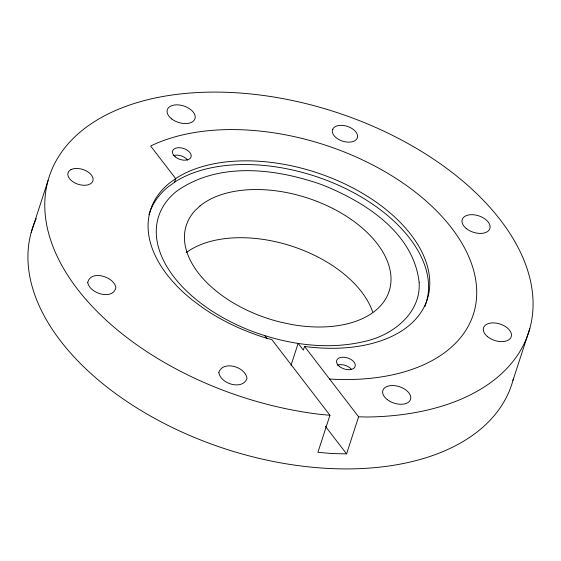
<?xml version="1.0" encoding="UTF-8"?>
<svg xmlns="http://www.w3.org/2000/svg" width="561" height="561" viewBox="0 0 561 561"><rect width="100%" height="100%" fill="white"/><g stroke="black" fill="none" stroke-linecap="round" stroke-linejoin="round"><path stroke-width="0.84" d="M31.213 232.373L48.071 180.495M174.499 182.346L175.705 178.643L150.685 146.07L151.94 145.39A193.882 115.328 18 0 1 451.633 228.032A193.882 115.328 18 0 1 331.453 379.131L329.545 378.963M291.012 365.316L298.143 343.353L303.326 350.099L304.532 346.396L307.218 346.796A145.411 86.492 18 0 0 410.961 234.666A145.411 86.492 18 0 0 177.241 177.549L169.366 183.159A145.411 86.492 18 0 0 192.57 300.191L203.103 307.996A145.411 86.492 18 0 0 265.893 337.988L271.882 339.643L329.952 415.259L317.912 452.313L332.168 453.561L346.572 453.877L358.612 416.816L304.532 346.396M512.929 380.505L529.787 328.627M358.612 416.816L367.252 417.005A252.05 149.92 18 0 0 461.682 180.158A252.05 149.92 18 0 0 57.79 157.929A252.05 149.92 18 0 0 320.633 414.439L329.952 415.259M264.757 335.632L267.225 338.844M325.408 426.311L346.572 453.877M186.224 252.646A106.632 63.428 18 0 1 290.633 245.781A106.632 63.428 18 0 1 372.679 311.979M337.266 365.155A9.691 5.764 18 0 1 351.607 369.496M173.23 155.621A9.691 5.764 18 0 1 187.556 160.025M513.378 378.829A252.05 149.92 18 0 1 221.742 447.706A252.05 149.92 18 0 1 36.29 218.559M149.002 214.723A145.411 86.492 18 0 1 168.16 186.862L176.035 181.252A145.411 86.492 18 0 1 348.241 189.884A145.411 86.492 18 0 1 424.768 306.622M218.839 372.301C220.143 383.857 242.597 390.631 247.001 378.458C245.697 366.901 223.243 360.127 218.839 372.301M87.74 282.386C89.178 293.326 112.705 300.689 115.889 287.744C114.451 276.811 90.924 269.448 87.74 282.386M419.123 282.19C421.276 313.438 392.139 335.667 364.229 341.523C327.498 350.197 288.705 344.601 253.614 331.846A135.72 80.728 18 0 1 176.133 191.624C218.173 161.231 275.654 168.419 321.839 184.681C364.426 201.567 413.401 232.415 419.123 282.19M200.046 205.901L195.116 210.522A106.632 63.428 18 0 0 280.9 322.224L291.033 324.384A106.632 63.428 18 0 0 377.216 243.677A106.632 63.428 18 0 0 200.046 205.901M70.981 169.646L70.819 169.731A13.05 7.763 18 0 0 72.292 181.322L74.066 182.479A13.05 7.763 18 0 0 80.265 184.835L82.733 185.207A13.05 7.763 18 0 0 88.561 184.653L90.111 183.994A13.05 7.763 18 0 0 88.638 172.402L86.864 171.245A13.05 7.763 18 0 0 85.125 170.355L83.273 169.618A13.05 7.763 18 0 0 80.665 168.889L78.196 168.517A13.05 7.763 18 0 0 72.362 169.071L70.981 169.646M332.897 129.409L332.61 129.465A13.05 7.763 18 0 0 348.36 142.15A13.05 7.763 18 0 0 353.998 129.984A13.05 7.763 18 0 0 332.862 128.925L332.897 129.409M487.425 336.551A14.544 8.646 18 0 0 510.994 337.329A14.544 8.646 18 0 0 493.757 322.898A14.544 8.646 18 0 0 487.425 336.551M175.179 156.807A9.691 5.764 18 0 0 190.894 157.325A9.691 5.764 18 0 0 179.401 147.704A9.691 5.764 18 0 0 175.179 156.807M339.314 366.354A9.691 5.764 18 0 0 354.994 366.796A9.691 5.764 18 0 0 343.423 357.21A9.691 5.764 18 0 0 339.314 366.354M466.268 228.502A14.544 8.646 18 0 0 489.711 228.972A14.544 8.646 18 0 0 472.145 214.688A14.544 8.646 18 0 0 466.268 228.502M171.764 118.974A14.544 8.646 18 0 0 194.933 118.82A14.544 8.646 18 0 0 176.736 104.844A14.544 8.646 18 0 0 171.764 118.974M387.335 399.67A14.544 8.646 18 0 0 410.505 399.516A14.544 8.646 18 0 0 392.3 385.533A14.544 8.646 18 0 0 387.335 399.67"/></g></svg>
